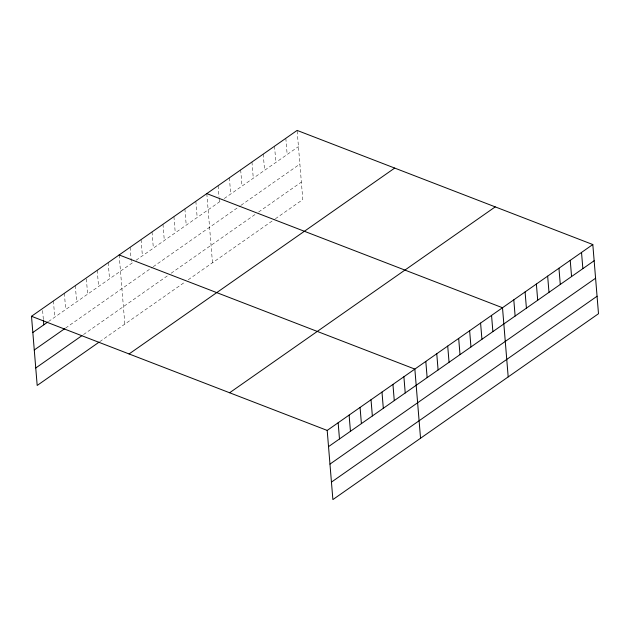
<?xml version="1.0" encoding="UTF-8"?>
<svg xmlns="http://www.w3.org/2000/svg" width="630" height="630" viewBox="0 0 630 630"><rect width="100%" height="100%" fill="white"/><g stroke="black" fill="none" stroke-linecap="round" stroke-linejoin="round"><path stroke-width="0.47" stroke-dasharray="3.15 2.36" d="M48.486 321.544L133.009 262.395M136.135 260.206L221.043 200.789M224.264 198.529L298.447 146.617M65.575 328.065L152.444 267.277M153.224 266.726L240.219 205.852M241.022 205.286L299.888 164.091M83.491 334.569L167.226 275.971M171.139 273.231L256.213 213.696M258.631 212.003L301.368 182.094M99.792 341.641L185.102 281.941M188.228 279.752L274.578 219.319M275.389 218.76L302.802 199.576L297.116 130.41M285.831 138.316L287.162 154.515M274.538 146.215L275.869 162.414M263.253 154.114L264.584 170.321M251.961 162.012L253.291 178.219M240.676 169.911L242.007 186.118M229.383 177.81L230.714 194.016M218.098 185.716L219.035 197.151M219.114 198.103L219.429 201.915M206.805 193.615L212.491 262.773M195.851 201.277L197.182 217.484M184.897 208.947L186.228 225.154M173.935 216.618L175.266 232.816M162.981 224.28L164.312 240.487M152.027 231.95L153.358 248.157M141.065 239.62L142.396 255.827M130.111 247.283L131.442 263.49M119.157 254.953L124.842 324.111M108.195 262.623L109.526 278.83M97.24 270.286L98.571 286.493M86.365 278.909L87.617 294.163M75.324 285.626L76.655 301.833M64.37 293.289L65.701 309.495M53.416 300.959L54.747 317.166M42.612 310.535L43.399 320.064"/><path stroke-width="0.94" d="M99.012 342.184L37.186 385.458L31.5 316.291L297.116 130.41L592.814 244.542L598.5 313.709L332.884 499.59L327.198 430.424L592.814 244.542M32.831 332.498L47.699 322.095M34.272 349.973L64.788 328.616M35.752 367.983L81.924 335.664M129.079 353.958L394.695 168.076M229.619 392.766L495.235 206.884M328.529 446.631L594.145 260.749M329.97 464.105L595.586 278.224M331.443 482.115L597.067 296.226M206.805 193.615L502.504 307.747L508.19 376.905M119.157 254.953L414.847 369.085L420.541 438.244M31.5 316.291L327.198 430.424M581.522 252.449L582.86 268.648M570.237 260.348L571.567 276.546M558.952 268.246L560.283 284.453M547.659 276.145L548.99 292.351M536.374 284.043L537.705 300.25M525.081 291.942L526.412 308.149M513.797 299.849L515.127 316.047M491.55 315.409L492.88 331.616M480.588 323.08L481.926 339.286M469.633 330.75L470.964 346.949M458.679 338.412L460.01 354.619M447.717 346.083L449.056 362.289M436.763 353.753L438.094 369.952M425.809 361.415L427.14 377.622M403.893 376.756L405.224 392.962M392.939 384.418L394.27 400.625M381.985 392.088L383.316 408.295M371.023 399.759L372.354 415.965M360.069 407.421L361.399 423.628M349.114 415.091L350.445 431.298M338.152 422.762L339.483 438.968M43.399 320.064L43.785 324.836"/></g></svg>
